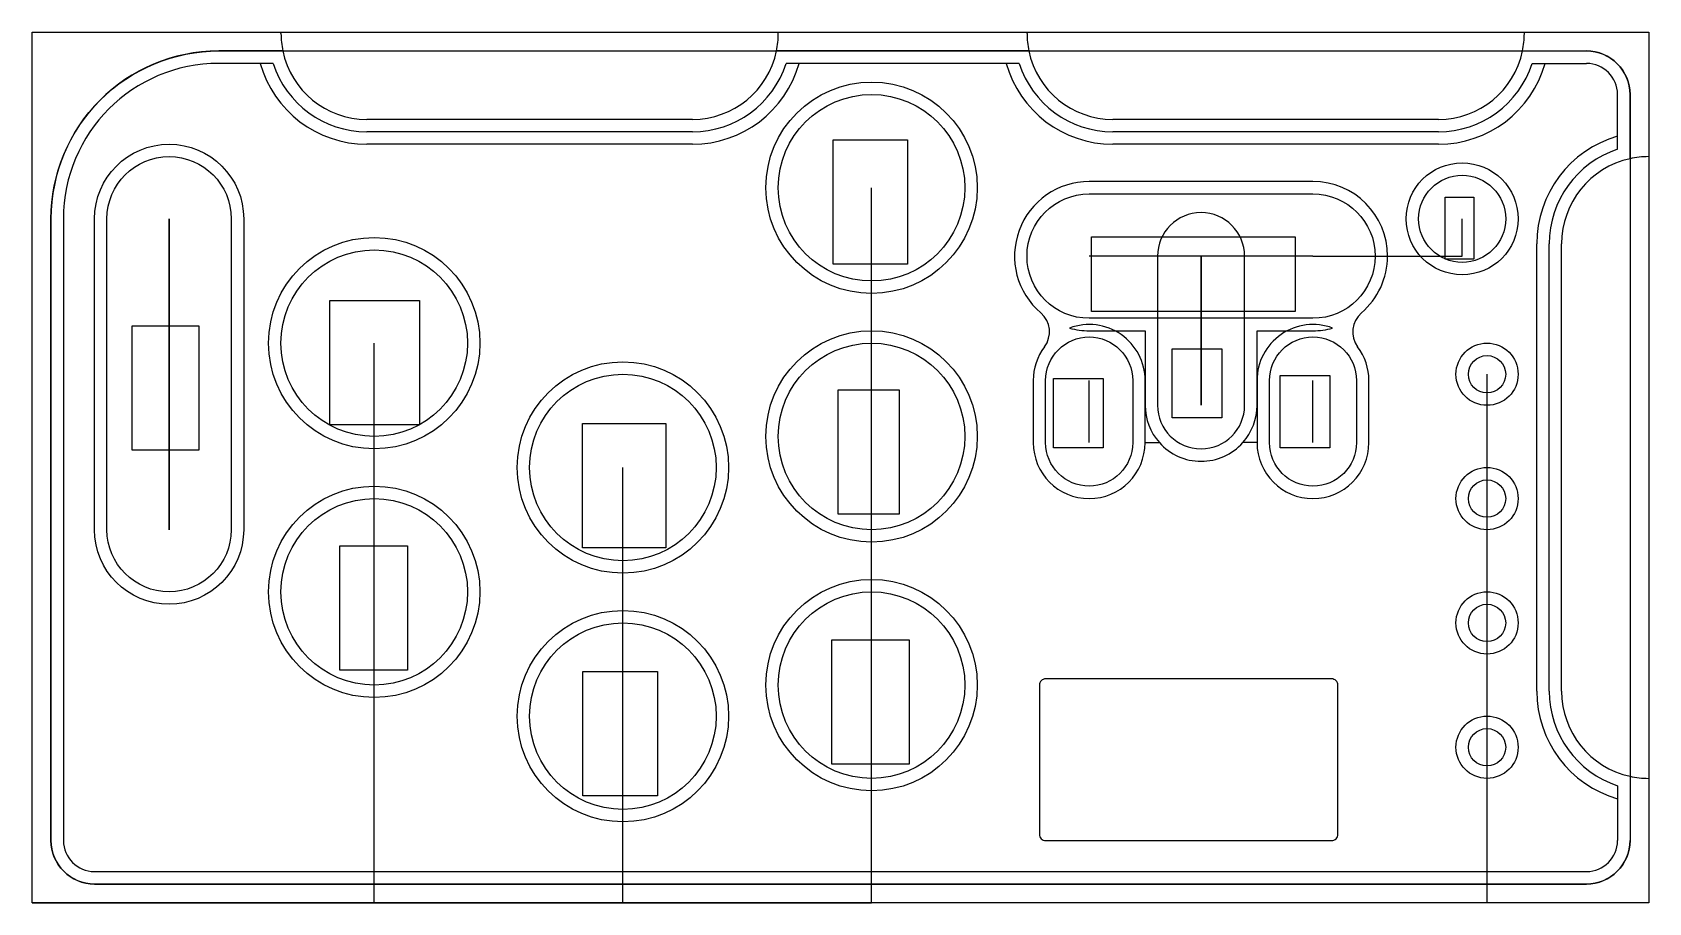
# Model space of a CAD drawing. Header units: millimetres. Extents: x -130 to 0, y 0 to 70.
import ezdxf

# ---------------------------------------------------------------- set-up
doc = ezdxf.new("R2010")
doc.units = ezdxf.units.MM
doc.layers.get('0').update_dxf_attribs({"linetype": 'CONTINUOUS'})

msp = doc.modelspace()

# ---------------------------------------------------------------- linework, layer by layer
for p, q in [((-130, 0), (-130, 70)), ((-130, 70), (0, 70)), ((-110, 69.9), (-110, 70)), ((-70, 69.9), (-70, 70)), ((-50, 69.9), (-50, 70)), ((-10, 69.9), (-10, 70)), ((0, 70), (0, 0)), ((-109.86, 68.5), (-115, 68.5)), ((-49.86, 68.5), (-70.14, 68.5)), ((-10.14, 68.5), (-5, 68.5)), ((-111.67, 67.5), (-115, 67.5)), ((-110.63, 67.5), (-111.67, 67.5)), ((-68.33, 67.5), (-69.37, 67.5)), ((-51.67, 67.5), (-68.33, 67.5)), ((-50.63, 67.5), (-51.67, 67.5)), ((-9.37, 67.5), (-8.33, 67.5)), ((-8.33, 67.5), (-5, 67.5)), ((-2.5, 61.65), (-2.5, 65)), ((-1.5, 59.84), (-1.5, 65)), ((-76.9, 63), (-103.1, 63)), ((-16.9, 63), (-43.1, 63)), ((-76.9, 62), (-103.1, 62)), ((-16.9, 62), (-43.1, 62)), ((-2.5, 60.6), (-2.5, 61.65)), ((-76.9, 61), (-103.1, 61)), ((-16.9, 61), (-43.1, 61)), ((0, 60), (0, 60)), ((-62.5, 37.5), (-62.5, 57.5)), ((-27, 58), (-45, 58)), ((-128.5, 55), (-128.5, 5)), ((-127.5, 55), (-127.5, 5)), ((-119, 30), (-119, 55)), ((-119, 30), (-119, 55)), ((-119, 55), (-119, 30)), ((-15, 52), (-15, 55)), ((-9, 17), (-9, 53)), ((-8, 17), (-8, 53)), ((-7, 17), (-7, 53)), ((-27, 52), (-45, 52)), ((-27, 52), (-45, 52)), ((-36, 52), (-36, 40)), ((-36, 40), (-36, 52)), ((-27, 52), (-15, 52)), ((-45, 46), (-40.5, 46)), ((-40.5, 46), (-40.5, 40)), ((-31.5, 40), (-31.5, 46)), ((-31.5, 46), (-27, 46)), ((-102.5, 25), (-102.5, 45)), ((-49.5, 42), (-49.5, 37)), ((-45, 37), (-45, 42)), ((-45, 37), (-45, 42)), ((-45, 37), (-45, 42)), ((-40.5, 40), (-40.5, 42)), ((-31.5, 42), (-31.5, 40)), ((-27, 37), (-27, 42)), ((-27, 37), (-27, 42)), ((-27, 37), (-27, 42)), ((-22.5, 37), (-22.5, 42)), ((-13, 32.5), (-13, 42.5)), ((-40.5, 37), (-40.5, 40)), ((-31.5, 40), (-31.5, 37)), ((-62.5, 17.5), (-62.5, 37.5)), ((-40.5, 37), (-39.35, 37)), ((-31.5, 37), (-32.65, 37)), ((-82.5, 15), (-82.5, 35)), ((-13, 22.5), (-13, 32.5)), ((-102.5, 0), (-102.5, 25)), ((-13, 12.5), (-13, 22.5)), ((-62.5, 0), (-62.5, 17.5)), ((-82.5, 0), (-82.5, 15)), ((-13, 0), (-13, 12.5)), ((-2.5, 9.4), (-2.5, 8.35)), ((-1.5, 10.16), (-1.5, 5)), ((0, 10), (0, 10)), ((-2.5, 8.35), (-2.5, 5)), ((-125, 2.5), (-5, 2.5)), ((-125, 1.5), (-5, 1.5)), ((0, 0), (-130, 0)), ((-130, 0), (-102.5, 0)), ((-130, 0), (-119, 0)), ((-102.5, 0), (-82.5, 0)), ((-82.5, 0), (-62.5, 0)), ((0, 0), (-27, 0)), ((-7, 0), (-13, 0))]:
    msp.add_line(p, q)
for points in [[(-128.5, 55, -0.414214), (-115, 68.5), (-5, 68.5, -0.414214), (-1.5, 65), (-1.5, 5, -0.414214), (-5, 1.5), (-125, 1.5, -0.414214), (-128.5, 5)], [(-125, 30), (-125, 55, -1), (-113, 55), (-113, 30, -1)], [(-114, 55), (-114, 30, -1), (-124, 30), (-124, 55, -1)], [(-45, 57), (-27, 57, -1), (-27, 47), (-32.5, 47), (-32.5, 52, 1), (-39.5, 52), (-39.5, 47), (-39.5, 40, 1), (-32.5, 40), (-32.5, 47), (-39.5, 47), (-45, 47, -1)], [(-41.5, 42), (-41.5, 37, -1), (-48.5, 37), (-48.5, 42, -1)], [(-23.5, 42), (-23.5, 37, -1), (-30.5, 37), (-30.5, 42, -1)], [(-48.5, 5), (-25.5, 5, 0.414214), (-25, 5.5), (-25, 17.5, 0.414214), (-25.5, 18), (-48.5, 18, 0.414214), (-49, 17.5), (-49, 5.5, 0.414214)]]:
    msp.add_lwpolyline(points, format="xyb", close=True)
for points in [[(-65.6, 61.35), (-59.61, 61.35), (-59.61, 51.35), (-65.6, 51.35)], [(-16.38, 56.75), (-14.06, 56.75), (-14.06, 51.75), (-16.38, 51.75)], [(-44.81, 53.55), (-28.43, 53.55), (-28.43, 47.55), (-44.81, 47.55)], [(-106.06, 48.42), (-98.87, 48.42), (-98.87, 38.42), (-106.06, 38.42)], [(-121.98, 46.4), (-116.62, 46.4), (-116.62, 36.4), (-121.98, 36.4)], [(-34.33, 44.55), (-34.33, 39), (-38.33, 39), (-38.33, 44.55)], [(-43.87, 42.15), (-43.87, 36.59), (-47.87, 36.59), (-47.87, 42.15)], [(-25.64, 42.41), (-25.64, 36.59), (-29.64, 36.59), (-29.64, 42.41)], [(-65.19, 41.24), (-60.28, 41.24), (-60.28, 31.24), (-65.19, 31.24)], [(-85.74, 38.54), (-79.04, 38.54), (-79.04, 28.54), (-85.74, 28.54)], [(-105.27, 28.69), (-99.82, 28.69), (-99.82, 18.69), (-105.27, 18.69)], [(-65.71, 21.13), (-59.47, 21.13), (-59.47, 11.13), (-65.71, 11.13)], [(-85.72, 18.59), (-79.72, 18.59), (-79.72, 8.59), (-85.72, 8.59)]]:
    msp.add_lwpolyline(points, close=True)
for centre, radius in [((-62.5, 57.5), 8.5), ((-62.5, 57.5), 7.5), ((-15, 55), 4.5), ((-15, 55), 3.5), ((-102.5, 45), 8.5), ((-102.5, 45), 7.5), ((-62.5, 37.5), 8.5), ((-62.5, 37.5), 7.5), ((-13, 42.5), 2.5), ((-82.5, 35), 8.5), ((-13, 42.5), 1.5), ((-82.5, 35), 7.5), ((-13, 32.5), 2.5), ((-13, 32.5), 1.5), ((-102.5, 25), 8.5), ((-102.5, 25), 7.5), ((-62.5, 17.5), 8.5), ((-62.5, 17.5), 7.5), ((-13, 22.5), 2.5), ((-82.5, 15), 8.5), ((-13, 22.5), 1.5), ((-82.5, 15), 7.5), ((-13, 12.5), 2.5), ((-13, 12.5), 1.5)]:
    msp.add_circle(centre, radius)
for centre, radius, start, end in [((-103.1, 69.9), 6.9, 180, 191.7065), ((-76.9, 69.9), 6.9, -11.7065, 0), ((-43.1, 69.9), 6.9, 180, 191.7065), ((-16.9, 69.9), 6.9, -11.7065, 0), ((-115, 55), 13.5, 90, 180), ((-103.1, 69.9), 6.9, 191.7065, 270), ((-76.9, 69.9), 6.9, 270, 348.2935), ((-43.1, 69.9), 6.9, 191.7065, 270), ((-16.9, 69.9), 6.9, 270, 348.2935), ((-5, 65), 3.5, 0, 90), ((-115, 55), 12.5, 90, 180), ((-103.1, 69.9), 8.9, 195.6442, 270), ((-103.1, 69.9), 7.9, 197.6858, 270), ((-76.9, 69.9), 7.9, 270, 342.3142), ((-76.9, 69.9), 8.9, 270, 344.3558), ((-43.1, 69.9), 8.9, 195.6442, 270), ((-43.1, 69.9), 7.9, 197.6858, 270), ((-16.9, 69.9), 7.9, 270, 342.3142), ((-16.9, 69.9), 8.9, 270, 344.3558), ((-5, 65), 2.5, 0, 90), ((0, 53), 9, 106.1276, 180), ((0, 53), 8, 108.21, 180), ((0, 53), 7, 102.3736, 180), ((0, 53), 7, 90, 102.3736), ((-45, 52), 6, 90, 229.5469), ((-27, 52), 6, 0, 90), ((-27, 52), 6, -49.5469, 0), ((-50.19, 45.91), 2, -37.0078, 49.5469), ((-21.81, 45.91), 2, 130.4531, 217.0078), ((-45, 42), 4.5, 0, 110.5916), ((-45, 52), 6, 254.7056, 270), ((-27, 42), 4.5, 69.4084, 180), ((-27, 52), 6, 270, 285.2944), ((-45, 42), 4.5, 142.9922, 180), ((-27, 42), 4.5, 0, 37.0078), ((-36, 40), 4.5, 180, 221.8103), ((-36, 40), 4.5, -41.8103, 0), ((-45, 37), 4.5, -180, 0), ((-36, 40), 4.5, 221.8103, 318.1897), ((-27, 37), 4.5, -180, 0), ((0, 17), 9, 180, 253.8724), ((0, 17), 8, 180, 251.79), ((0, 17), 7, 180, 257.6264), ((0, 17), 7, 257.6264, 270), ((-125, 5), 3.5, 180, 270), ((-125, 5), 2.5, 180, 270), ((-5, 5), 3.5, -90, 0), ((-5, 5), 2.5, -90, 0)]:
    msp.add_arc(centre, radius, start, end)

doc.saveas('drawing.dxf')
